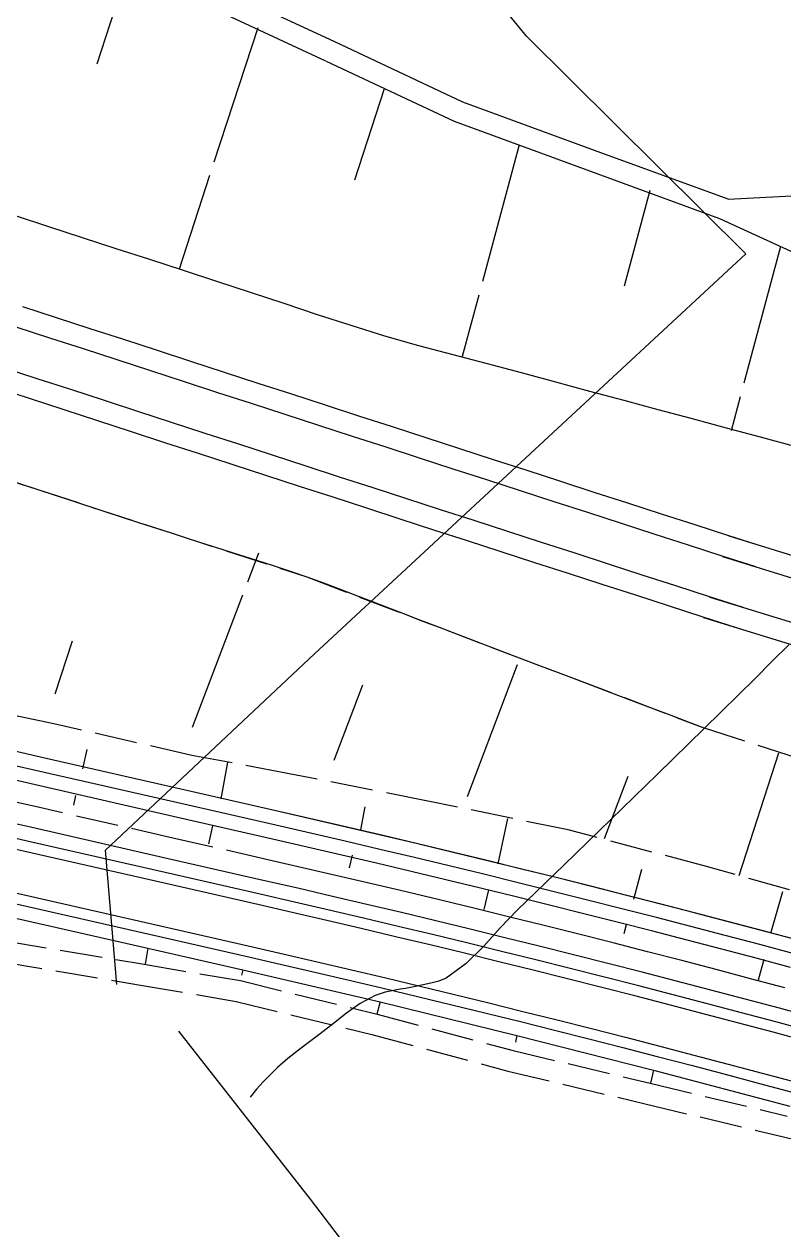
# Model space of a CAD drawing. Header units: millimetres. Extents: x 127045 to 128191, y 151549 to 152340.
# Drawn here: x 127792.3 to 127846.1, y 151782.8 to 151868.1 of the extents above; entities that cross this region are included whole.
import ezdxf

# ---------------------------------------------------------------- set-up
doc = ezdxf.new("R2010")
doc.units = ezdxf.units.MM
doc.header["$MEASUREMENT"] = 0
doc.linetypes.add('INT_344$0$TYPE1', pattern=[4, 3, -1])
doc.linetypes.add('INT_344$0$TYPE3', pattern=[11, 10, -1])
doc.layers.get('0').update_dxf_attribs({"color": 252, "linetype": 'CONTINUOUS'})
for name, color, linetype in [('INT_344$0$101', 252, 'CONTINUOUS'), ('INT_344$0$102', 252, 'CONTINUOUS'), ('INT_344$0$105', 252, 'CONTINUOUS'), ('INT_344$0$106', 252, 'CONTINUOUS'), ('INT_344$0$113', 252, 'CONTINUOUS'), ('INT_344$0$136', 252, 'CONTINUOUS'), ('TGV_344$0$36', 252, 'CONTINUOUS')]:
    doc.layers.add(name, color=color, linetype=linetype)

# ---------------------------------------------------------------- blocks, each defined once
blk = doc.blocks.new('INT_344')
at = {"layer": 'INT_344$0$101'}
for p, q in [((127792.760536, 151811.313656, 66.823463), (127783.010763, 151813.536701, 66.850563)), ((127792.538232, 151810.338679, 66.84346), (127782.788459, 151812.561724, 66.870567)), ((127792.371503, 151809.607446, 66.858467), (127782.62173, 151811.830491, 66.885567)), ((127802.510309, 151809.090612, 66.796364), (127792.760536, 151811.313656, 66.823463)), ((127802.288004, 151808.115634, 66.81636), (127792.538232, 151810.338679, 66.84346)), ((127802.121276, 151807.384401, 66.83136), (127792.371503, 151809.607446, 66.858467)), ((127809.233725, 151807.557606, 66.777672), (127802.510309, 151809.090612, 66.796364)), ((127809.011421, 151806.582629, 66.797676), (127802.288004, 151808.115634, 66.81636)), ((127808.844693, 151805.851396, 66.812675), (127802.121276, 151807.384401, 66.83136)), ((127811.678391, 151806.996983, 66.770897), (127809.233725, 151807.557606, 66.777672)), ((127791.70459, 151806.682514, 66.858467), (127801.454363, 151804.45947, 66.83136)), ((127811.45365, 151806.022564, 66.790901), (127809.011421, 151806.582629, 66.797676)), ((127814.121647, 151806.43025, 66.764122), (127811.678391, 151806.996983, 66.770897)), ((127816.563479, 151805.85741, 66.757347), (127814.121647, 151806.43025, 66.764122)), ((127791.537861, 151805.951281, 66.84346), (127801.287634, 151803.728237, 66.81636)), ((127811.285094, 151805.291751, 66.805901), (127808.844693, 151805.851396, 66.812675)), ((127813.894471, 151805.456396, 66.784126), (127811.45365, 151806.022564, 66.790901)), ((127816.333868, 151804.884127, 66.777351), (127813.894471, 151805.456396, 66.784126)), ((127819.003871, 151805.278467, 66.750572), (127816.563479, 151805.85741, 66.757347)), ((127813.724088, 151804.726006, 66.799126), (127811.285094, 151805.291751, 66.805901)), ((127816.16166, 151804.154165, 66.792351), (127813.724088, 151804.726006, 66.799126)), ((127818.771828, 151804.305761, 66.770576), (127816.333868, 151804.884127, 66.777351)), ((127821.442808, 151804.693425, 66.743797), (127819.003871, 151805.278467, 66.750572)), ((127823.880275, 151804.102288, 66.737022), (127821.442808, 151804.693425, 66.743797)), ((127801.287634, 151803.728237, 66.81636), (127808.011051, 151802.195231, 66.797676)), ((127801.454363, 151804.45947, 66.83136), (127808.177779, 151802.926464, 66.812675)), ((127818.597796, 151803.576232, 66.785576), (127816.16166, 151804.154165, 66.792351)), ((127821.208334, 151803.721303, 66.763802), (127818.771828, 151804.305761, 66.770576)), ((127823.643371, 151803.130754, 66.757027), (127821.208334, 151803.721303, 66.763802)), ((127826.316256, 151803.505059, 66.730248), (127823.880275, 151804.102288, 66.737022)), ((127808.177779, 151802.926464, 66.812675), (127810.61087, 151802.368495, 66.805901)), ((127821.032478, 151802.992211, 66.778801), (127818.597796, 151803.576232, 66.785576)), ((127823.465693, 151802.402105, 66.772026), (127821.032478, 151802.992211, 66.778801)), ((127826.076924, 151802.534121, 66.750252), (127823.643371, 151803.130754, 66.757027)), ((127828.750737, 151802.901742, 66.723473), (127826.316256, 151803.505059, 66.730248)), ((127831.183702, 151802.29234, 66.716698), (127828.750737, 151802.901742, 66.723473)), ((127808.011051, 151802.195231, 66.797676), (127810.442314, 151801.637681, 66.790901)), ((127810.61087, 151802.368495, 66.805901), (127813.042558, 151801.804445, 66.799126)), ((127825.897426, 151801.805917, 66.765251), (127823.465693, 151802.402105, 66.772026)), ((127828.508978, 151801.931405, 66.743477), (127826.076924, 151802.534121, 66.750252)), ((127833.615135, 151801.676859, 66.709923), (127831.183702, 151802.29234, 66.716698)), ((127810.442314, 151801.637681, 66.790901), (127812.872176, 151801.074054, 66.784126)), ((127813.042558, 151801.804445, 66.799126), (127815.472829, 151801.234317, 66.792351)), ((127815.472829, 151801.234317, 66.792351), (127817.901667, 151800.658116, 66.785576)), ((127828.32766, 151801.203653, 66.758476), (127825.897426, 151801.805917, 66.765251)), ((127830.756381, 151800.595315, 66.751701), (127828.32766, 151801.203653, 66.758476)), ((127830.939518, 151801.322611, 66.736702), (127828.508978, 151801.931405, 66.743477)), ((127833.368528, 151800.707743, 66.729927), (127830.939518, 151801.322611, 66.736702)), ((127836.045023, 151801.0553, 66.703148), (127833.615135, 151801.676859, 66.709923)), ((127812.872176, 151801.074054, 66.784126), (127815.300621, 151800.504355, 66.777351)), ((127815.300621, 151800.504355, 66.777351), (127817.727634, 151799.928586, 66.770576)), ((127817.901667, 151800.658116, 66.785576), (127820.329056, 151800.075844, 66.778801)), ((127833.183573, 151799.980906, 66.744926), (127830.756381, 151800.595315, 66.751701)), ((127835.795994, 151800.086804, 66.723152), (127833.368528, 151800.707743, 66.729927)), ((127838.473348, 151800.427668, 66.696373), (127836.045023, 151801.0553, 66.703148)), ((127840.900098, 151799.793968, 66.689598), (127838.473348, 151800.427668, 66.696373)), ((127817.727634, 151799.928586, 66.770576), (127820.153201, 151799.346752, 66.763802)), ((127820.329056, 151800.075844, 66.778801), (127822.754983, 151799.487506, 66.772026)), ((127822.754983, 151799.487506, 66.772026), (127825.179431, 151798.893104, 66.765251)), ((127835.609222, 151799.360432, 66.738152), (127833.183573, 151799.980906, 66.744926)), ((127838.221899, 151799.459798, 66.716377), (127835.795994, 151800.086804, 66.723152)), ((127840.646229, 151798.826729, 66.709602), (127838.221899, 151799.459798, 66.716377)), ((127843.325255, 151799.154203, 66.682823), (127840.900098, 151799.793968, 66.689598)), ((127820.153201, 151799.346752, 66.763802), (127822.577305, 151798.758856, 66.757027)), ((127822.577305, 151798.758856, 66.757027), (127824.999932, 151798.164901, 66.750252)), ((127825.179431, 151798.893104, 66.765251), (127827.602385, 151798.292643, 66.758476)), ((127838.033312, 151798.733895, 66.731377), (127835.609222, 151799.360432, 66.738152)), ((127840.455828, 151798.1013, 66.724602), (127838.033312, 151798.733895, 66.731377)), ((127843.068969, 151798.187602, 66.702827), (127840.646229, 151798.826729, 66.709602)), ((127845.748805, 151798.508377, 66.676048), (127843.325255, 151799.154203, 66.682823)), ((127824.999932, 151798.164901, 66.750252), (127827.421066, 151797.564891, 66.743477)), ((127827.602385, 151798.292643, 66.758476), (127830.023831, 151797.686127, 66.751701)), ((127842.876755, 151797.462651, 66.717827), (127840.455828, 151798.1013, 66.724602)), ((127845.490104, 151797.542419, 66.696053), (127843.068969, 151798.187602, 66.702827)), ((127848.170734, 151797.856494, 66.669273), (127845.748805, 151798.508377, 66.676048)), ((127827.421066, 151797.564891, 66.743477), (127829.840693, 151796.95883, 66.736702)), ((127829.840693, 151796.95883, 66.736702), (127832.258797, 151796.346723, 66.729927)), ((127830.023831, 151797.686127, 66.751701), (127832.443752, 151797.073559, 66.744926)), ((127832.443752, 151797.073559, 66.744926), (127834.862135, 151796.454944, 66.738152)), ((127845.296078, 151796.817951, 66.711052), (127842.876755, 151797.462651, 66.717827)), ((127847.909618, 151796.891187, 66.689278), (127845.490104, 151797.542419, 66.696053)), ((127832.258797, 151796.346723, 66.729927), (127834.675364, 151795.728572, 66.723152)), ((127834.862135, 151796.454944, 66.738152), (127837.278964, 151795.830284, 66.731377)), ((127847.713782, 151796.167206, 66.704277), (127845.296078, 151796.817951, 66.711052)), ((127834.675364, 151795.728572, 66.723152), (127837.090377, 151795.104381, 66.716377)), ((127837.278964, 151795.830284, 66.731377), (127839.694223, 151795.199584, 66.724602)), ((127839.694223, 151795.199584, 66.724602), (127842.107899, 151794.562848, 66.717827)), ((127837.090377, 151795.104381, 66.716377), (127839.503822, 151794.474155, 66.709602)), ((127839.503822, 151794.474155, 66.709602), (127841.915684, 151793.837897, 66.702827)), ((127842.107899, 151794.562848, 66.717827), (127844.519974, 151793.92008, 66.711052)), ((127841.915684, 151793.837897, 66.702827), (127844.325949, 151793.195612, 66.696053)), ((127844.519974, 151793.92008, 66.711052), (127846.930436, 151793.271283, 66.704277)), ((127844.325949, 151793.195612, 66.696053), (127846.734599, 151792.547302, 66.689278))]:
    blk.add_line(p, q, dxfattribs=at)
at = {"layer": 'INT_344$0$102'}
for p, q in [((127794.613197, 151847.366342, 63.55281), (127792.236429, 151848.140659, 63.516382)), ((127796.990046, 151846.592273, 63.589237), (127794.613197, 151847.366342, 63.55281)), ((127794.145937, 151845.931783, 63.580909), (127791.769029, 151846.706128, 63.543589)), ((127799.366938, 151845.818453, 63.625665), (127796.990046, 151846.592273, 63.589237)), ((127796.522927, 151845.157686, 63.618229), (127794.145937, 151845.931783, 63.580909)), ((127801.743905, 151845.044862, 63.662092), (127799.366938, 151845.818453, 63.625665)), ((127798.899978, 151844.383833, 63.655549), (127796.522927, 151845.157686, 63.618229)), ((127804.120955, 151844.271524, 63.69852), (127801.743905, 151845.044862, 63.662092)), ((127790.839654, 151843.853715, 63.52545), (127793.216832, 151843.079282, 63.562175)), ((127801.277104, 151843.610209, 63.692869), (127798.899978, 151844.383833, 63.655549)), ((127806.498095, 151843.498464, 63.734947), (127804.120955, 151844.271524, 63.69852)), ((127793.216832, 151843.079282, 63.562175), (127795.59409, 151842.305097, 63.5989)), ((127803.654312, 151842.836839, 63.730189), (127801.277104, 151843.610209, 63.692869)), ((127808.875288, 151842.725682, 63.771375), (127806.498095, 151843.498464, 63.734947)), ((127790.372255, 151842.419185, 63.552656), (127792.749572, 151841.644722, 63.590274)), ((127795.59409, 151842.305097, 63.5989), (127797.971446, 151841.531145, 63.635625)), ((127806.031611, 151842.063747, 63.767509), (127803.654312, 151842.836839, 63.730189)), ((127808.408982, 151841.290928, 63.80483), (127806.031611, 151842.063747, 63.767509)), ((127811.252566, 151841.953159, 63.807802), (127808.875288, 151842.725682, 63.771375)), ((127792.749572, 151841.644722, 63.590274), (127795.126972, 151840.87051, 63.627892)), ((127797.971446, 151841.531145, 63.635625), (127800.348876, 151840.757422, 63.67235)), ((127810.786436, 151840.518368, 63.84215), (127808.408982, 151841.290928, 63.80483)), ((127813.629935, 151841.180919, 63.84423), (127811.252566, 151841.953159, 63.807802)), ((127795.126972, 151840.87051, 63.627892), (127797.504486, 151840.096524, 63.66551)), ((127800.348876, 151840.757422, 63.67235), (127802.726389, 151839.983953, 63.709075)), ((127813.163983, 151839.746092, 63.87947), (127810.786436, 151840.518368, 63.84215)), ((127816.007405, 151840.408986, 63.880657), (127813.629935, 151841.180919, 63.84423)), ((127818.384938, 151839.63736, 63.917085), (127816.007405, 151840.408986, 63.880657)), ((127797.504486, 151840.096524, 63.66551), (127799.882075, 151839.322769, 63.703129)), ((127802.726389, 151839.983953, 63.709075), (127805.103992, 151839.210762, 63.7458)), ((127815.54163, 151838.974124, 63.91679), (127813.163983, 151839.746092, 63.87947)), ((127820.762565, 151838.866023, 63.953512), (127818.384938, 151839.63736, 63.917085)), ((127799.882075, 151839.322769, 63.703129), (127802.259747, 151838.549267, 63.740747)), ((127805.103992, 151839.210762, 63.7458), (127807.481703, 151838.437833, 63.782525)), ((127817.919359, 151838.202458, 63.95411), (127815.54163, 151838.974124, 63.91679)), ((127823.140293, 151838.094997, 63.98994), (127820.762565, 151838.866023, 63.953512)), ((127802.259747, 151838.549267, 63.740747), (127804.637509, 151837.776044, 63.778366)), ((127807.481703, 151838.437833, 63.782525), (127809.859498, 151837.665163, 63.81925)), ((127820.297181, 151837.43108, 63.99143), (127817.919359, 151838.202458, 63.95411)), ((127825.51813, 151837.324308, 64.026367), (127823.140293, 151838.094997, 63.98994)), ((127804.637509, 151837.776044, 63.778366), (127807.015396, 151837.003079, 63.815984)), ((127807.015396, 151837.003079, 63.815984), (127809.393368, 151836.230372, 63.853601)), ((127809.859498, 151837.665163, 63.81925), (127812.237384, 151836.892776, 63.855975)), ((127822.675105, 151836.660015, 64.02875), (127820.297181, 151837.43108, 63.99143)), ((127827.896042, 151836.553956, 64.062794), (127825.51813, 151837.324308, 64.026367)), ((127809.393368, 151836.230372, 63.853601), (127811.771432, 151835.457949, 63.891219)), ((127812.237384, 151836.892776, 63.855975), (127814.615371, 151836.120697, 63.8927)), ((127814.615371, 151836.120697, 63.8927), (127816.993475, 151835.348909, 63.929426)), ((127825.053138, 151835.889287, 64.066071), (127822.675105, 151836.660015, 64.02875)), ((127830.274056, 151835.783922, 64.09922), (127827.896042, 151836.553956, 64.062794)), ((127811.771432, 151835.457949, 63.891219), (127814.149596, 151834.685835, 63.928837)), ((127816.993475, 151835.348909, 63.929426), (127819.371672, 151834.577409, 63.966152)), ((127827.431263, 151835.118891, 64.103392), (127825.053138, 151835.889287, 64.066071)), ((127832.652181, 151835.014229, 64.135647), (127830.274056, 151835.783922, 64.09922)), ((127814.149596, 151834.685835, 63.928837), (127816.527895, 151833.914006, 63.966455)), ((127819.371672, 151834.577409, 63.966152), (127821.749971, 151833.806223, 64.002878)), ((127829.809492, 151834.348812, 64.140713), (127827.431263, 151835.118891, 64.103392)), ((127835.030425, 151834.244902, 64.172073), (127832.652181, 151835.014229, 64.135647)), ((127816.527895, 151833.914006, 63.966455), (127818.906289, 151833.142467, 64.004072)), ((127821.749971, 151833.806223, 64.002878), (127824.12838, 151833.035373, 64.039604)), ((127832.187831, 151833.579076, 64.178034), (127829.809492, 151834.348812, 64.140713)), ((127834.566289, 151832.809707, 64.215355), (127832.187831, 151833.579076, 64.178034)), ((127837.408757, 151833.475951, 64.208502), (127835.030425, 151834.244902, 64.172073)), ((127818.906289, 151833.142467, 64.004072), (127821.284783, 151832.37124, 64.04169)), ((127824.12838, 151833.035373, 64.039604), (127826.506916, 151832.264844, 64.076328)), ((127836.944853, 151832.040708, 64.252674), (127834.566289, 151832.809707, 64.215355)), ((127839.787203, 151832.707357, 64.24493), (127837.408757, 151833.475951, 64.208502)), ((127842.165766, 151831.939119, 64.281359), (127839.787203, 151832.707357, 64.24493)), ((127821.284783, 151832.37124, 64.04169), (127823.663388, 151831.600352, 64.079308)), ((127826.506916, 151832.264844, 64.076328), (127828.885555, 151831.494633, 64.113052)), ((127839.323532, 151831.272067, 64.289993), (127836.944853, 151832.040708, 64.252674)), ((127842.165766, 151831.939119, 64.281359), (127982.194854, 151788.763947)), ((127844.544443, 151831.171238, 64.317787), (127842.165766, 151831.939119, 64.281359)), ((127823.663388, 151831.600352, 64.079308), (127826.042138, 151830.829778, 64.116926)), ((127828.885555, 151831.494633, 64.113052), (127831.264305, 151830.724764, 64.149776)), ((127841.702327, 151830.503783, 64.327312), (127839.323532, 151831.272067, 64.289993)), ((127826.042138, 151830.829778, 64.116926), (127828.420991, 151830.059523, 64.154545)), ((127831.264305, 151830.724764, 64.149776), (127833.643174, 151829.955261, 64.186501)), ((127844.081237, 151829.735854, 64.364632), (127841.702327, 151830.503783, 64.327312)), ((127841.711699, 151830.466454, 64.281359), (127981.740787, 151787.291281)), ((127828.420991, 151830.059523, 64.154545), (127830.799955, 151829.289611, 64.192163)), ((127830.799955, 151829.289611, 64.192163), (127833.179037, 151828.520066, 64.229782)), ((127833.643174, 151829.955261, 64.186501), (127836.022184, 151829.186119, 64.223227)), ((127833.179037, 151828.520066, 64.229782), (127835.55828, 151827.750875, 64.267399)), ((127836.022184, 151829.186119, 64.223227), (127838.401309, 151828.417333, 64.259953)), ((127838.401309, 151828.417333, 64.259953), (127840.78055, 151827.648904, 64.296679)), ((127835.55828, 151827.750875, 64.267399), (127837.937638, 151826.982042, 64.305016)), ((127840.78055, 151827.648904, 64.296679), (127843.159906, 151826.880833, 64.333405)), ((127840.827847, 151827.599877, 64.281359), (127980.856935, 151784.424704)), ((127837.937638, 151826.982042, 64.305016), (127840.317111, 151826.213567, 64.342632)), ((127840.317111, 151826.213567, 64.342632), (127842.6967, 151825.445449, 64.380249)), ((127840.383484, 151826.158683, 64.281359), (127980.412572, 151782.983511))]:
    blk.add_line(p, q, dxfattribs=at)
at = {"layer": 'INT_344$0$105', "linetype": 'INT_344$0$TYPE1'}
for p, q in [((127794.080075, 151853.79913, 62.597052), (127791.703908, 151854.573482, 62.560327)), ((127796.456314, 151853.025002, 62.633777), (127794.080075, 151853.79913, 62.597052)), ((127798.832634, 151852.251123, 62.670502), (127796.456314, 151853.025002, 62.633777)), ((127801.208928, 151851.477516, 62.707227), (127798.832634, 151852.251123, 62.670502)), ((127803.585297, 151850.704139, 62.743952), (127801.208928, 151851.477516, 62.707227)), ((127805.961748, 151849.931015, 62.780677), (127803.585297, 151850.704139, 62.743952)), ((127808.33829, 151849.15817, 62.817402), (127805.961748, 151849.931015, 62.780677)), ((127810.711167, 151848.375784, 62.854121), (127808.33829, 151849.15817, 62.817402)), ((127813.081396, 151847.583761, 62.890846), (127810.711167, 151848.375784, 62.854121)), ((127815.456889, 151846.806762, 62.927574), (127813.081396, 151847.583761, 62.890846)), ((127817.844928, 151846.069645, 62.964302), (127815.456889, 151846.806762, 62.927574)), ((127820.250796, 151845.382043, 62.996029), (127817.844928, 151846.069645, 62.964302)), ((127822.667943, 151844.734728, 63.027757), (127820.250796, 151845.382043, 62.996029)), ((127825.088899, 151844.102924, 63.059482), (127822.667943, 151844.734728, 63.027757)), ((127827.506829, 151843.461671, 63.091202), (127825.088899, 151844.102924, 63.059482)), ((127829.922353, 151842.810551, 63.122927), (127827.506829, 151843.461671, 63.091202)), ((127832.337963, 151842.159757, 63.154652), (127829.922353, 151842.810551, 63.122927)), ((127834.753668, 151841.509312, 63.186377), (127832.337963, 151842.159757, 63.154652)), ((127837.169474, 151840.859243, 63.218102), (127834.753668, 151841.509312, 63.186377)), ((127839.585195, 151840.209598, 63.249826), (127837.169474, 151840.859243, 63.218102)), ((127842.001013, 151839.560318, 63.281551), (127839.585195, 151840.209598, 63.249826)), ((127844.41693, 151838.911403, 63.313276), (127842.001013, 151839.560318, 63.281551)), ((127846.832945, 151838.262853, 63.345001), (127844.41693, 151838.911403, 63.313276)), ((127783.773126, 151838.310666, 62.523602), (127793.284383, 151835.211659, 62.670502)), ((127790.906455, 151835.986062, 62.633777), (127793.284383, 151835.211659, 62.670502)), ((127793.284383, 151835.211659, 62.670502), (127802.797314, 151832.116339, 62.817402)), ((127793.284383, 151835.211659, 62.670502), (127795.662496, 151834.437461, 62.707227)), ((127795.662496, 151834.437461, 62.707227), (127798.040683, 151833.663492, 62.743952)), ((127798.040683, 151833.663492, 62.743952), (127800.418953, 151832.889776, 62.780677)), ((127800.418953, 151832.889776, 62.780677), (127802.797314, 151832.116339, 62.817402)), ((127802.797314, 151832.116339, 62.817402), (127812.312073, 151829.025176, 62.964302)), ((127802.797314, 151832.116339, 62.817402), (127803.987478, 151831.732678, 62.835763)), ((127803.987478, 151831.732678, 62.835763), (127805.179198, 151831.353869, 62.854124)), ((127805.179198, 151831.353869, 62.854124), (127806.371591, 151830.977214, 62.872485)), ((127806.371591, 151830.977214, 62.872485), (127807.563795, 151830.600008, 62.890846)), ((127807.563795, 151830.600008, 62.890846), (127808.75503, 151830.219091, 62.90921)), ((127808.75503, 151830.219091, 62.90921), (127809.944124, 151829.83143, 62.927573)), ((127809.944124, 151829.83143, 62.927573), (127811.130145, 151829.434342, 62.945937)), ((127811.130145, 151829.434342, 62.945937), (127812.312073, 151829.025176, 62.964302)), ((127812.312073, 151829.025176, 62.964302), (127821.674688, 151825.462989, 63.091202)), ((127812.312073, 151829.025176, 62.964302), (127813.490925, 151828.602364, 62.980166)), ((127813.490925, 151828.602364, 62.980166), (127814.6654, 151828.167598, 62.99603)), ((127814.6654, 151828.167598, 62.99603), (127815.836329, 151827.723473, 63.011893)), ((127815.836329, 151827.723473, 63.011893), (127817.004622, 151827.272553, 63.027757)), ((127817.004622, 151827.272553, 63.027757), (127818.171341, 151826.818139, 63.043618)), ((127818.171341, 151826.818139, 63.043618), (127819.337941, 151826.363381, 63.059479)), ((127819.337941, 151826.363381, 63.059479), (127820.505402, 151825.910815, 63.07534)), ((127820.505402, 151825.910815, 63.07534), (127821.674688, 151825.462989, 63.091202)), ((127821.674688, 151825.462989, 63.091202), (127831.039988, 151821.905726, 63.218102)), ((127821.674688, 151825.462989, 63.091202), (127824.015825, 151824.573177, 63.122927)), ((127824.015825, 151824.573177, 63.122927), (127826.357081, 151823.683679, 63.154652)), ((127826.357081, 151823.683679, 63.154652), (127828.698465, 151822.794521, 63.186377)), ((127828.698465, 151822.794521, 63.186377), (127831.039988, 151821.905726, 63.218102)), ((127831.039988, 151821.905726, 63.218102), (127840.408198, 151818.353834, 63.345001)), ((127831.039988, 151821.905726, 63.218102), (127833.381839, 151821.017222, 63.249826)), ((127833.381839, 151821.017222, 63.249826), (127835.723825, 151820.129072, 63.281551)), ((127794.431888, 151818.643832, 67.064308), (127784.641502, 151820.688753, 67.182762)), ((127835.723825, 151820.129072, 63.281551), (127838.065944, 151819.241276, 63.313276)), ((127838.065944, 151819.241276, 63.313276), (127840.408198, 151818.353834, 63.345001)), ((127804.177485, 151816.402472, 67.046608), (127794.431888, 151818.643832, 67.064308)), ((127840.408198, 151818.353834, 63.345001), (127840.417721, 151818.350761, 63.34515)), ((127840.417721, 151818.350761, 63.34515), (127849.942303, 151815.280638, 63.49205)), ((127810.959366, 151815.125875, 66.896423), (127804.177485, 151816.402472, 67.046608)), ((127793.093993, 151812.776122, 66.823463), (127783.34422, 151814.999167, 66.850563)), ((127820.887316, 151813.173721, 66.692177), (127810.959366, 151815.125875, 66.896423)), ((127830.799913, 151811.12645, 66.485405), (127820.887316, 151813.173721, 66.692177)), ((127802.843765, 151810.553078, 66.796364), (127793.093993, 151812.776122, 66.823463)), ((127809.567182, 151809.020072, 66.777672), (127802.843765, 151810.553078, 66.796364)), ((127840.582148, 151808.54479, 66.503082), (127830.799913, 151811.12645, 66.485405)), ((127812.015503, 151808.458611, 66.770897), (127809.567182, 151809.020072, 66.777672)), ((127814.462412, 151807.89103, 66.764122), (127812.015503, 151808.458611, 66.770897)), ((127850.317046, 151805.791116, 66.55938), (127840.582148, 151808.54479, 66.503082)), ((127816.907895, 151807.317334, 66.757347), (127814.462412, 151807.89103, 66.764122)), ((127819.351935, 151806.737525, 66.750572), (127816.907895, 151807.317334, 66.757347)), ((127821.794519, 151806.151608, 66.743797), (127819.351935, 151806.737525, 66.750572)), ((127824.23563, 151805.559587, 66.737022), (127821.794519, 151806.151608, 66.743797)), ((127826.675253, 151804.961466, 66.730248), (127824.23563, 151805.559587, 66.737022)), ((127829.113374, 151804.357247, 66.723473), (127826.675253, 151804.961466, 66.730248)), ((127831.549976, 151803.746934, 66.716698), (127829.113374, 151804.357247, 66.723473)), ((127833.985046, 151803.130532, 66.709923), (127831.549976, 151803.746934, 66.716698)), ((127790.927902, 151803.276137, 65.951561), (127800.807936, 151801.624388, 66.217438)), ((127836.418566, 151802.508044, 66.703148), (127833.985046, 151803.130532, 66.709923)), ((127838.850523, 151801.879474, 66.696373), (127836.418566, 151802.508044, 66.703148)), ((127800.807936, 151801.624388, 66.217438), (127807.616784, 151800.466065, 66.3909)), ((127841.2809, 151801.244826, 66.689598), (127838.850523, 151801.879474, 66.696373)), ((127843.709683, 151800.604104, 66.682823), (127841.2809, 151801.244826, 66.689598)), ((127807.616784, 151800.466065, 66.3909), (127817.290655, 151798.096803, 66.308983)), ((127846.136857, 151799.957313, 66.676048), (127843.709683, 151800.604104, 66.682823)), ((127817.290655, 151798.096803, 66.308983), (127826.911958, 151795.5215, 66.170547)), ((127826.911958, 151795.5215, 66.170547), (127836.59913, 151793.213489, 66.219543)), ((127836.59913, 151793.213489, 66.219543), (127846.285031, 151790.885309, 66.308411))]:
    blk.add_line(p, q, dxfattribs=at)
at = {"layer": 'INT_344$0$106', "linetype": 'INT_344$0$TYPE1'}
for p, q in [((127801.06533, 151802.753259), (127800.876378, 151801.64256)), ((127790.610616, 151801.808364, 65.951561), (127800.558483, 151800.145274, 66.217438)), ((127807.788746, 151801.220254), (127807.6962, 151800.842381)), ((127800.558483, 151800.145274, 66.217438), (127807.312198, 151798.996331, 66.3909)), ((127807.312198, 151798.996331, 66.3909), (127816.918277, 151796.643671, 66.308983)), ((127817.495592, 151798.955881), (127817.267022, 151798.101946)), ((127816.918277, 151796.643671, 66.308983), (127826.544139, 151794.067148, 66.170547)), ((127827.179308, 151796.594554), (127827.06587, 151796.118432)), ((127826.544139, 151794.067148, 66.170547), (127836.250021, 151791.75468, 66.219543)), ((127836.838928, 151794.13651), (127836.619454, 151793.223438)), ((127836.250021, 151791.75468, 66.219543), (127845.933593, 151789.427059, 66.308411)), ((127845.933593, 151789.427059, 66.308411), (127855.606253, 151787.089843, 66.441208))]:
    blk.add_line(p, q, dxfattribs=at)
at = {"layer": 'INT_344$0$113', "linetype": 'INT_344$0$TYPE3'}
for p, q in [((127799.593135, 151871.852692), (127797.463404, 151865.307333)), ((127813.659351, 151865.52363, 68.553658), (127804.533885, 151869.760469, 68.808556)), ((127808.840059, 151867.889573), (127803.280689, 151850.803813)), ((127822.770363, 151861.2429, 68.28186), (127813.659351, 151865.52363, 68.553658)), ((127817.79343, 151863.559499), (127815.696066, 151857.103705)), ((127832.153739, 151857.802585, 68.116203), (127822.770363, 151861.2429, 68.28186)), ((127827.333907, 151859.59638), (127823.29854, 151844.613324)), ((127841.53931, 151854.371592, 67.951897), (127832.153739, 151857.802585, 68.116203)), ((127836.580832, 151856.367172), (127834.76093, 151849.593702)), ((127850.19726, 151850.399955, 67.541634), (127841.53931, 151854.371592, 67.951897)), ((127845.827756, 151852.404053), (127842.325752, 151839.369988)), ((127804.224225, 151818.40758), (127808.914138, 151830.734237)), ((127794.511553, 151820.757364), (127795.731864, 151824.513545)), ((127823.670824, 151813.493334), (127827.386472, 151823.293457)), ((127814.250209, 151816.057797), (127816.274972, 151821.388442)), ((127793.872058, 151816.188543, 68.323463), (127784.122285, 151818.411588, 68.350563)), ((127793.872058, 151816.188543, 68.323463), (127784.122285, 151818.411588, 68.350563)), ((127796.471604, 151815.453868), (127796.786068, 151816.821179)), ((127842.907111, 151807.903001), (127845.70816, 151816.592823)), ((127793.427449, 151814.238588, 68.323463), (127783.677676, 151816.461633, 68.350563)), ((127803.621831, 151813.965498, 68.296364), (127793.872058, 151816.188543, 68.323463)), ((127803.621831, 151813.965498, 68.296364), (127793.872058, 151816.188543, 68.323463)), ((127806.253199, 151813.321813), (127806.741024, 151815.913368)), ((127833.372207, 151810.52073), (127835.048809, 151814.942813)), ((127803.177222, 151812.015544, 68.296364), (127793.427449, 151814.238588, 68.323463)), ((127810.345248, 151812.432493, 68.277672), (127803.621831, 151813.965498, 68.296364)), ((127810.345248, 151812.432493, 68.277672), (127803.621831, 151813.965498, 68.296364)), ((127795.961663, 151813.553558), (127795.808331, 151812.881079)), ((127820.164086, 151810.141995, 68.250572), (127810.345248, 151812.432493, 68.277672)), ((127812.802097, 151811.869075, 68.270897), (127810.345248, 151812.432493, 68.277672)), ((127816.12751, 151811.14341), (127816.447691, 151812.771734)), ((127809.900639, 151810.482538, 68.277672), (127803.177222, 151812.015544, 68.296364)), ((127805.650541, 151811.421504), (127805.360969, 151810.151506)), ((127815.25753, 151811.299517, 68.264122), (127812.802097, 151811.869075, 68.270897)), ((127825.862746, 151808.733261), (127826.526792, 151811.948477)), ((127817.711531, 151810.723823, 68.257347), (127815.25753, 151811.299517, 68.264122)), ((127820.164086, 151810.141995, 68.250572), (127817.711531, 151810.723823, 68.257347)), ((127812.352614, 151809.920238, 68.270897), (127809.900639, 151810.482538, 68.277672)), ((127814.803177, 151809.35181, 68.264122), (127812.352614, 151809.920238, 68.270897)), ((127829.959528, 151807.753424, 68.223473), (127820.164086, 151810.141995, 68.250572)), ((127822.615178, 151809.554037, 68.243797), (127820.164086, 151810.141995, 68.250572)), ((127817.25231, 151808.777258, 68.257347), (127814.803177, 151809.35181, 68.264122)), ((127815.524852, 151809.335798), (127815.317034, 151808.444929)), ((127825.064792, 151808.959953, 68.237022), (127822.615178, 151809.554037, 68.243797)), ((127827.512914, 151808.359748, 68.230248), (127825.064792, 151808.959953, 68.237022)), ((127837.52371, 151809.415377, 66.475784), (127837.533281, 151809.412433, 66.475891)), ((127819.7, 151808.196584, 68.250572), (127817.25231, 151808.777258, 68.257347)), ((127822.14623, 151807.609792, 68.243797), (127819.7, 151808.196584, 68.250572)), ((127829.959528, 151807.753424, 68.223473), (127827.512914, 151808.359748, 68.230248)), ((127835.458907, 151806.230415), (127836.018965, 151808.352543)), ((127824.590985, 151807.016887, 68.237022), (127822.14623, 151807.609792, 68.243797)), ((127839.730595, 151805.267021, 68.196373), (127829.959528, 151807.753424, 68.223473)), ((127832.404618, 151807.140986, 68.216698), (127829.959528, 151807.753424, 68.223473)), ((127834.84817, 151806.522437, 68.209923), (127832.404618, 151807.140986, 68.216698)), ((127827.034251, 151806.417872, 68.230248), (127824.590985, 151807.016887, 68.237022)), ((127825.167372, 151806.879301), (127824.832509, 151805.506039)), ((127829.476011, 151805.812751, 68.223473), (127827.034251, 151806.417872, 68.230248)), ((127837.290167, 151805.89778, 68.203148), (127834.84817, 151806.522437, 68.209923)), ((127845.147785, 151803.820266), (127845.983735, 151806.775546)), ((127831.916252, 151805.201528, 68.216698), (127829.476011, 151805.812751, 68.223473)), ((127839.730595, 151805.267021, 68.196373), (127837.290167, 151805.89778, 68.203148)), ((127791.315557, 151804.976304, 66.823463), (127801.06533, 151802.753259, 66.796364)), ((127834.354956, 151804.584205, 68.209923), (127831.916252, 151805.201528, 68.216698)), ((127836.792109, 151803.960788, 68.203148), (127834.354956, 151804.584205, 68.209923)), ((127849.47631, 151802.683032, 68.169273), (127839.730595, 151805.267021, 68.196373)), ((127842.169439, 151804.630162, 68.189598), (127839.730595, 151805.267021, 68.196373)), ((127844.606683, 151803.987208, 68.182823), (127842.169439, 151804.630162, 68.189598)), ((127834.902608, 151804.422803), (127834.737254, 151803.772995)), ((127839.227697, 151803.33128, 68.196373), (127836.792109, 151803.960788, 68.203148)), ((127847.042312, 151803.338164, 68.176048), (127844.606683, 151803.987208, 68.182823)), ((127841.661702, 151802.695684, 68.189598), (127839.227697, 151803.33128, 68.196373)), ((127801.06533, 151802.753259, 66.796364), (127807.788746, 151801.220254, 66.777672)), ((127844.094112, 151802.054006, 68.182823), (127841.661702, 151802.695684, 68.189598)), ((127846.524909, 151801.406249, 68.176048), (127844.094112, 151802.054006, 68.182823)), ((127844.637844, 151801.966306), (127844.248604, 151800.498253)), ((127807.788746, 151801.220254, 66.777672), (127817.495592, 151798.955881, 66.750572)), ((127817.495592, 151798.955881, 66.750572), (127827.179308, 151796.594554, 66.723473)), ((127827.179308, 151796.594554, 66.723473), (127836.838928, 151794.13651, 66.696373)), ((127836.838928, 151794.13651, 66.696373), (127846.473484, 151791.581995, 66.669273))]:
    blk.add_line(p, q, dxfattribs=at)
at = {"layer": 'INT_344$0$136'}
for p, q in [((127814.294121, 151866.882703, 68.553658), (127805.145888, 151871.130112, 68.808556)), ((127823.348584, 151862.628542, 68.28186), (127814.294121, 151866.882703, 68.553658)), ((127832.669417, 151859.211157, 68.116203), (127823.348584, 151862.628542, 68.28186)), ((127842.110431, 151855.759897, 67.951897), (127832.669417, 151859.211157, 68.116203)), ((127793.649754, 151815.213566, 68.323463), (127783.899981, 151817.43661, 68.350563)), ((127803.399527, 151812.990521, 68.296364), (127793.649754, 151815.213566, 68.323463)), ((127810.122943, 151811.457515, 68.277672), (127803.399527, 151812.990521, 68.296364)), ((127812.577356, 151810.894657, 68.270897), (127810.122943, 151811.457515, 68.277672)), ((127815.030353, 151810.325664, 68.264122), (127812.577356, 151810.894657, 68.270897)), ((127817.481921, 151809.75054, 68.257347), (127815.030353, 151810.325664, 68.264122)), ((127819.932043, 151809.169289, 68.250572), (127817.481921, 151809.75054, 68.257347)), ((127822.380704, 151808.581914, 68.243797), (127819.932043, 151809.169289, 68.250572)), ((127824.827889, 151807.98842, 68.237022), (127822.380704, 151808.581914, 68.243797)), ((127827.273583, 151807.38881, 68.230248), (127824.827889, 151807.98842, 68.237022)), ((127829.71777, 151806.783088, 68.223473), (127827.273583, 151807.38881, 68.230248)), ((127832.160435, 151806.171257, 68.216698), (127829.71777, 151806.783088, 68.223473)), ((127834.601563, 151805.553321, 68.209923), (127832.160435, 151806.171257, 68.216698)), ((127837.041138, 151804.929284, 68.203148), (127834.601563, 151805.553321, 68.209923)), ((127839.479146, 151804.29915, 68.196373), (127837.041138, 151804.929284, 68.203148)), ((127841.915571, 151803.662923, 68.189598), (127839.479146, 151804.29915, 68.196373)), ((127844.350397, 151803.020607, 68.182823), (127841.915571, 151803.662923, 68.189598)), ((127846.78361, 151802.372206, 68.176048), (127844.350397, 151803.020607, 68.182823))]:
    blk.add_line(p, q, dxfattribs=at)
at = {"layer": 'INT_344$0$136', "linetype": 'Continuous'}
blk.add_line((127842.110431, 151855.759897, 67.951897), (127852.907437, 151856.307995, 67.541634), dxfattribs=at)
blk = doc.blocks.new('TGV_344')
at = {"layer": 'TGV_344$0$36'}
for p, q in [((127827.862, 151867.296, 68.529999), (127817.062, 151880.596, 69.295998)), ((127843.364, 151851.897, 67.837997), (127827.862, 151867.296, 68.529999)), ((127812.868, 151823.594, 67.514), (127843.364, 151851.897, 67.837997)), ((127846.414656, 151824.220288, 66.658123), (127845.219744, 151823.036774, 66.598498)), ((127798.069, 151809.692, 66.830002), (127812.868, 151823.594, 67.514)), ((127845.219744, 151823.036774, 66.598498), (127844.025503, 151821.852615, 66.538874)), ((127844.025503, 151821.852615, 66.538874), (127842.830431, 151820.669286, 66.479249)), ((127842.830431, 151820.669286, 66.479249), (127841.633327, 151819.488007, 66.419625)), ((127841.633327, 151819.488007, 66.419625), (127840.433, 151818.31, 66.360001)), ((127840.433, 151818.31, 66.360001), (127837.13043, 151815.083573, 66.366751)), ((127837.13043, 151815.083573, 66.366751), (127833.822721, 151811.862405, 66.373501)), ((127833.822721, 151811.862405, 66.373501), (127830.508398, 151808.648032, 66.380251)), ((127798.871, 151800.192, 66.101997), (127798.069, 151809.692, 66.830002)), ((127830.508398, 151808.648032, 66.380251), (127827.186, 151805.442, 66.387001)), ((127827.186, 151805.442, 66.387001), (127826.004213, 151804.207661, 66.375927)), ((127826.004213, 151804.207661, 66.375927), (127824.845696, 151802.905022, 66.364672)), ((127824.845696, 151802.905022, 66.364672), (127823.592448, 151801.66688, 66.353333)), ((127823.592448, 151801.66688, 66.353333), (127822.162, 151800.652, 66.342003)), ((127821.096617, 151800.279342, 66.369206), (127820.545464, 151800.174523, 66.382701)), ((127821.644965, 151800.423339, 66.35561), (127821.096617, 151800.279342, 66.369206)), ((127822.162, 151800.652, 66.342003), (127821.644965, 151800.423339, 66.35561)), ((127817.15, 151799.407, 66.251999), (127816.099315, 151798.845965, 66.285925)), ((127817.494926, 151799.541006, 66.270135), (127817.15, 151799.407, 66.251999)), ((127817.849341, 151799.646089, 66.288216), (127817.494926, 151799.541006, 66.270135)), ((127818.208911, 151799.72851, 66.30627), (127817.849341, 151799.646089, 66.288216)), ((127818.571012, 151799.795135, 66.324326), (127818.208911, 151799.72851, 66.30627)), ((127818.93101, 151799.85335, 66.34223), (127818.571012, 151799.795135, 66.324326)), ((127819.291347, 151799.911746, 66.360147), (127818.93101, 151799.85335, 66.34223)), ((127819.650662, 151799.977584, 66.378073), (127819.291347, 151799.911746, 66.360147)), ((127820.007, 151800.058, 66.396004), (127819.650662, 151799.977584, 66.378073)), ((127820.545464, 151800.174523, 66.382701), (127820.007, 151800.058, 66.396004)), ((127816.099315, 151798.845965, 66.285925), (127815.123971, 151798.160537, 66.319802)), ((127815.123971, 151798.160537, 66.319802), (127814.194732, 151797.425768, 66.353529)), ((127812.571, 151784.994, 65.859001), (127803.271, 151796.893, 66.155998)), ((127814.194732, 151797.425768, 66.353529), (127813.267, 151796.708, 66.387001)), ((127812.496241, 151796.1349, 66.369017), (127811.72969, 151795.55465, 66.351022)), ((127813.267, 151796.708, 66.387001), (127812.496241, 151796.1349, 66.369017)), ((127811.72969, 151795.55465, 66.351022), (127810.978195, 151794.95378, 66.333018)), ((127810.254, 151794.32, 66.315002), (127809.736549, 151793.824724, 66.305999)), ((127810.978195, 151794.95378, 66.333018), (127810.254, 151794.32, 66.315002)), ((127809.736549, 151793.824724, 66.305999), (127809.23794, 151793.310484, 66.297001)), ((127808.758868, 151792.777995, 66.288003), (127808.3, 151792.228, 66.278999)), ((127809.23794, 151793.310484, 66.297001), (127808.758868, 151792.777995, 66.288003)), ((127826.771, 151766.498, 65.589996), (127812.571, 151784.994, 65.859001))]:
    blk.add_line(p, q, dxfattribs=at)
blk = doc.blocks.new('FR-344-A')
for name in ['TGV_344', 'INT_344']:
    blk.add_blockref(name, (0, 0))

msp = doc.modelspace()

# ---------------------------------------------------------------- block references
msp.add_blockref('FR-344-A', (0, 0))

doc.saveas('drawing.dxf')
